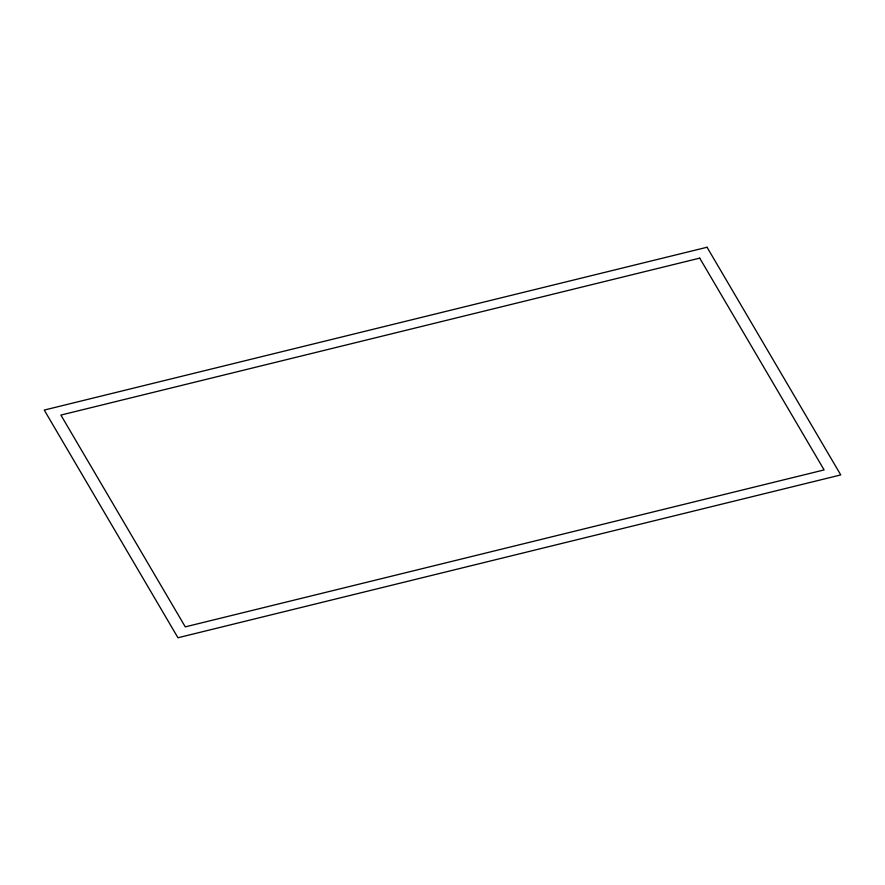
<?xml version="1.0" encoding="UTF-8"?>
<svg xmlns="http://www.w3.org/2000/svg" width="885" height="885" viewBox="0 0 885 885"><rect width="100%" height="100%" fill="white"/><g stroke="black" fill="none" stroke-linecap="round" stroke-linejoin="round"><path stroke-width="1.33" d="M707.049 247.247L44.25 410.076L177.951 637.753L840.75 474.924L707.049 247.247M699.725 258.132L60.888 415.076L185.275 626.868L824.112 469.924L699.725 258.132"/></g></svg>
